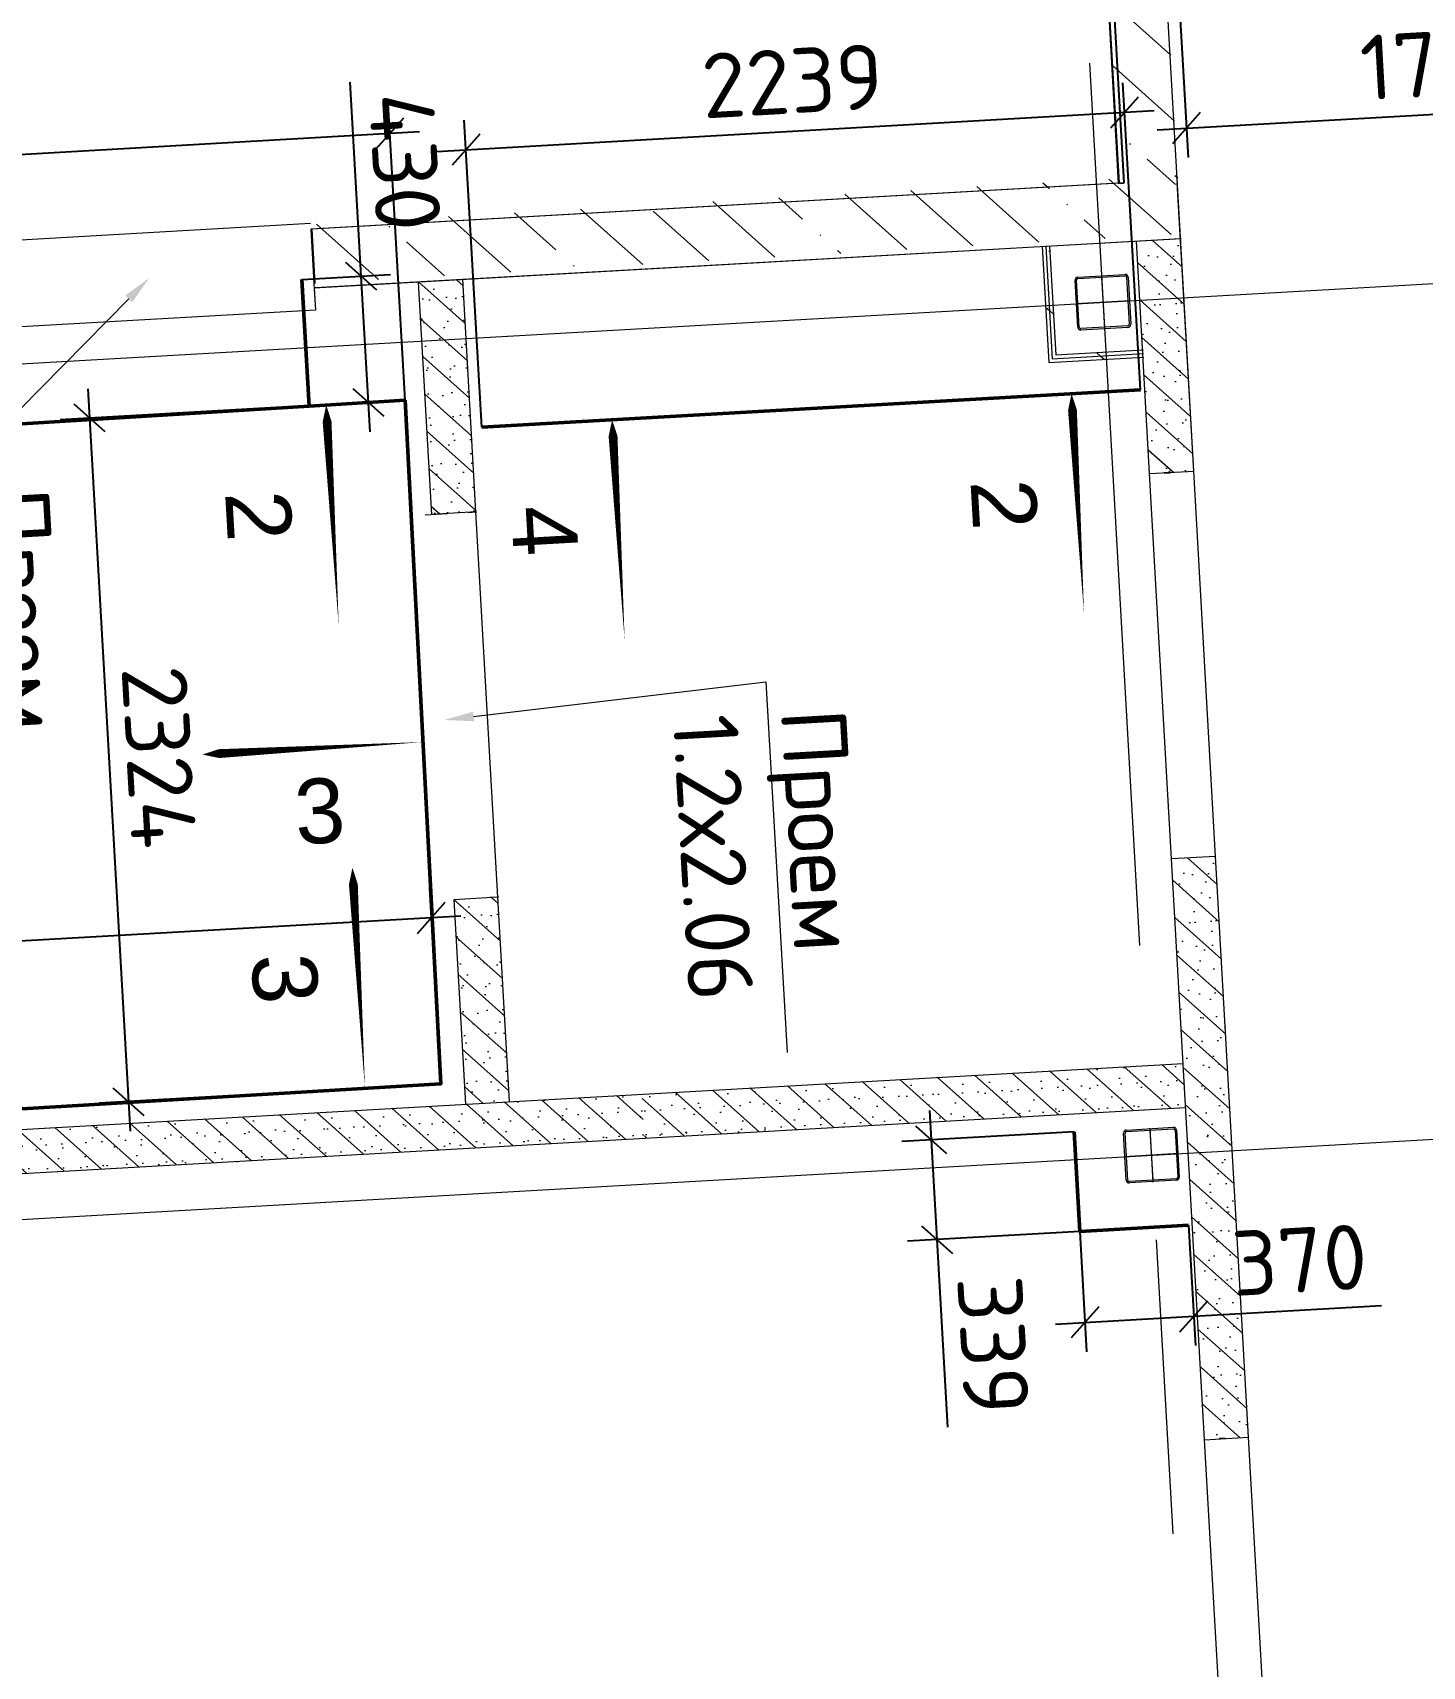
# Model space of a CAD drawing. Header units: metres. Extents: x 107714.6 to 107779.2, y 110780.1 to 110851.4.
# Drawn here: x 107720.2 to 107724.92, y 110821.14 to 110826.68 of the extents above; entities that cross this region are included whole.
import ezdxf
from ezdxf import colors
from ezdxf.entities.mleader import LeaderData, LeaderLine
from ezdxf.math import Vec2, Vec3

# ---------------------------------------------------------------- set-up
doc = ezdxf.new("R2010")
doc.units = ezdxf.units.M
doc.header["$PDMODE"] = 35
doc.header["$PDSIZE"] = 0.001
for name, pattern in [('_ШПТ__20_т__2_5__Линия сетки', [25, 20, -2.5, 0, -2.5]), ('CENTER', [50.8, 31.75, -6.35, 6.35, -6.35]), ('GOST2.303 5', [24, 20, -1.5, 1, -1.5]), ('XKITLINE03', [6, 3, -1, 1, -1]), ('невидимаяX2', [19.05, 12.7, -6.35])]:
    doc.linetypes.add(name, pattern=pattern)
for name, color, linetype in [('2023.11.08_В_ОТКЛОНЕНИЯ', 7, 'Continuous'), ('_1-1_ Внутренние стены', 7, 'Continuous'), ('размеры дв проемов', 7, 'Continuous'), ('размеры факт', 7, 'Continuous')]:
    doc.layers.add(name, color=color, linetype=linetype)
for name, color, linetype, lineweight in [('Other', 250, 'Continuous', 0), ('ГКЛ', 250, 'Continuous', 50), ('ГКЛ Откосы', 7, 'Continuous', 50), ('ОСИ', 251, 'CENTER', 18), ('панели', 7, 'Continuous', 9), ('Размерные', 45, 'Continuous', 15), ('Стены', 7, 'Continuous', 18), ('Стены разрез', 7, 'Continuous', 30)]:
    doc.layers.add(name, color=color, linetype=linetype, lineweight=lineweight)
doc.layers.add('Вспомогательные', color=6, linetype='Continuous', plot=False)
doc.styles.add('AxeAndPointZ', font='arial.ttf')
doc.styles.add('GOST 2.304 type A', font='isocpeur.ttf')
doc.styles.add('ISOCPEUR', font='isocpeur.ttf', dxfattribs={"height": 375})
doc.dimstyles.new('ISO-25', dxfattribs={"dimtxt": 0.22, "dimasz": 0.1, "dimexe": 0.1, "dimexo": 0, "dimgap": 0.06, "dimtad": 1, "dimdec": 0, "dimlfac": 1000, "dimtxsty": 'GOST 2.304 type A', "dimblk": 'OBLIQUE', "dimcen": 2.5, "dimdle": 0.1, "dimadec": 0, "dimazin": 0, "dimtfac": 1, "dimtdec": 0, "dimtmove": 0, "dimatfit": 3, "dimfxl": 1, "dimarcsym": 0})
pattern_1 = [(318.25305, (107716.82265, 110843.49826), (0.0998763, 0.1119139), [])]

# ---------------------------------------------------------------- blocks, each defined once
blk = doc.blocks.new('к4')
at = {"color": 0, "linetype": 'Continuous', "lineweight": 5, "ltscale": 150}
for p, q in [((4150607.8, 536606.2), (4150607.8, 536766.2)), ((4150612.8, 536606.2), (4150612.8, 536766.2)), ((4150617.8, 536776.2), (4150777.8, 536776.2)), ((4150617.8, 536771.2), (4150777.8, 536771.2)), ((4150782.8, 536766.2), (4150782.8, 536606.2)), ((4150787.8, 536766.2), (4150787.8, 536606.2)), ((4150777.8, 536601.2), (4150617.8, 536601.2)), ((4150777.8, 536596.2), (4150617.8, 536596.2))]:
    blk.add_line(p, q, dxfattribs=at)
at = {"color": 0, "linetype": 'GOST2.303 5', "lineweight": 5, "ltscale": 150}
for p, q in [((4150697.8, 536778.2), (4150697.8, 536594.2)), ((4150605.8, 536686.2), (4150789.8, 536686.2))]:
    blk.add_line(p, q, dxfattribs=at)
at = {"color": 0, "linetype": 'Continuous', "lineweight": 5, "ltscale": 150}
for centre, radius, start, end in [((4150617.8, 536766.2), 10, 90, 180), ((4150617.8, 536766.2), 5, 90, 180), ((4150777.8, 536766.2), 10, 0, 90), ((4150777.8, 536766.2), 5, 0, 90), ((4150617.8, 536606.2), 10, 180, 270), ((4150617.8, 536606.2), 5, 180, 270), ((4150777.8, 536606.2), 5, 270, 0), ((4150777.8, 536606.2), 10, 270, 0)]:
    blk.add_arc(centre, radius, start, end, dxfattribs=at)
at = {"layer": 'Вспомогательные', "color": 0, "lineweight": 5, "ltscale": 10}
blk.add_line((4150612.8, 536686.2), (4150782.8, 536686.2), dxfattribs=at)
blk = doc.blocks.new('_Oblique')
at = {"color": 0, "linetype": 'ByBlock', "lineweight": -2}
blk.add_line((-0.5, -0.5), (0.5, 0.5), dxfattribs=at)
blk = doc.blocks.new('*D80')
at = {"layer": 'Defpoints', "color": 0, "lineweight": 9, "transparency": 16777216}
for p in [(107721.4174, 110826.341), (107721.4688, 110825.4352, 0.507), (107718.0264, 110825.2221)]:
    blk.add_point(p, dxfattribs=at)
at = {"layer": 'ГКЛ', "color": 0, "lineweight": -2, "transparency": 16777216}
for p, q in [((107721.4688, 110825.4352), (107721.4117, 110826.4408)), ((107717.8741, 110826.1396), (107721.5172, 110826.3467)), ((107718.0264, 110825.2221), (107717.9683, 110826.2451))]:
    blk.add_line(p, q, dxfattribs=at)
at = {"layer": 'ГКЛ', "color": 0, "lineweight": -2, "transparency": 16777216, "xscale": 0.1, "yscale": 0.1, "zscale": 0.1}
for p, rotation in [((107721.4174, 110826.341), 3.253049744874275), ((107717.974, 110826.1453), 183.2530497448743)]:
    blk.add_blockref('_Oblique', p, dxfattribs=dict(at, rotation=rotation))
at = {"layer": 'ГКЛ', "color": 0, "lineweight": 9, "transparency": 16777216, "insert": (107719.686, 110826.4129), "char_height": 0.22, "attachment_point": 5, "rotation": 3.253, "style": 'GOST 2.304 type A'}
blk.add_mtext('3449', dxfattribs=at)
blk = doc.blocks.new('*D81')
at = {"layer": 'Defpoints', "color": 0, "lineweight": 9, "transparency": 16777216}
for p in [(107723.9107, 110826.4124), (107723.9642, 110825.4707, 1.013), (107721.7288, 110825.3436, 1.013)]:
    blk.add_point(p, dxfattribs=at)
at = {"layer": 'ГКЛ', "color": 0, "lineweight": -2, "transparency": 16777216}
for p, q in [((107723.9642, 110825.4707), (107723.905, 110826.5122)), ((107721.5754, 110826.2797), (107724.0105, 110826.4181)), ((107721.7288, 110825.3436), (107721.6696, 110826.3852))]:
    blk.add_line(p, q, dxfattribs=at)
at = {"layer": 'ГКЛ', "color": 0, "lineweight": -2, "transparency": 16777216, "xscale": 0.1, "yscale": 0.1, "zscale": 0.1}
for p, rotation in [((107723.9107, 110826.4124), 3.253049744874275), ((107721.6753, 110826.2853), 183.2530497448743)]:
    blk.add_blockref('_Oblique', p, dxfattribs=dict(at, rotation=rotation))
at = {"layer": 'ГКЛ', "color": 0, "lineweight": 9, "transparency": 16777216, "insert": (107722.7833, 110826.5186), "char_height": 0.22, "attachment_point": 5, "rotation": 3.253, "style": 'GOST 2.304 type A'}
blk.add_mtext('2239', dxfattribs=at)
blk = doc.blocks.new('*D82')
at = {"layer": 'Defpoints', "color": 0, "lineweight": 9, "transparency": 16777216}
for p in [(107723.7394, 110822.9518, 1.109), (107723.2739, 110822.5858), (107723.7586, 110822.6133, 1.109)]:
    blk.add_point(p, dxfattribs=at)
at = {"layer": 'ГКЛ', "color": 0, "lineweight": -2, "transparency": 16777216}
for p, q in [((107723.249, 110823.0241), (107723.2739, 110822.5858)), ((107723.7394, 110822.9518), (107723.1548, 110822.9185)), ((107723.7586, 110822.6133), (107723.174, 110822.5801)), ((107723.2739, 110822.5858), (107723.3101, 110821.9488))]:
    blk.add_line(p, q, dxfattribs=at)
at = {"layer": 'ГКЛ', "color": 0, "lineweight": -2, "transparency": 16777216, "xscale": 0.1, "yscale": 0.1, "zscale": 0.1}
for p, rotation in [((107723.2546, 110822.9242), 93.25304974487426), ((107723.2739, 110822.5858), 273.2530497448743)]:
    blk.add_blockref('_Oblique', p, dxfattribs=dict(at, rotation=rotation))
at = {"layer": 'ГКЛ', "color": 0, "lineweight": 9, "transparency": 16777216, "insert": (107723.4645, 110822.227), "char_height": 0.22, "attachment_point": 5, "rotation": 273.253, "style": 'GOST 2.304 type A'}
blk.add_mtext('339', dxfattribs=at)
blk = doc.blocks.new('*D83')
at = {"layer": 'Defpoints', "color": 0, "lineweight": 9, "transparency": 16777216}
for p in [(107724.128, 110822.6343, 1.109), (107723.7586, 110822.6133, 1.109), (107724.1456, 110822.3256)]:
    blk.add_point(p, dxfattribs=at)
at = {"layer": 'ГКЛ', "color": 0, "lineweight": -2, "transparency": 16777216}
for p, q in [((107724.128, 110822.6343), (107724.1513, 110822.2258)), ((107723.7586, 110822.6133), (107723.7819, 110822.2048)), ((107724.1456, 110822.3256), (107724.7826, 110822.3618)), ((107723.6763, 110822.299), (107724.1456, 110822.3256))]:
    blk.add_line(p, q, dxfattribs=at)
at = {"layer": 'ГКЛ', "color": 0, "lineweight": -2, "transparency": 16777216, "xscale": 0.1, "yscale": 0.1, "zscale": 0.1}
for p, rotation in [((107723.7762, 110822.3046), 183.2530497448743), ((107724.1456, 110822.3256), 3.253049744874275)]:
    blk.add_blockref('_Oblique', p, dxfattribs=dict(at, rotation=rotation))
at = {"layer": 'ГКЛ', "color": 0, "lineweight": 9, "transparency": 16777216, "insert": (107724.5043, 110822.5163), "char_height": 0.22, "attachment_point": 5, "rotation": 3.253, "style": 'GOST 2.304 type A'}
blk.add_mtext('370', dxfattribs=at)
blk = doc.blocks.new('*D98')
at = {"layer": 'Defpoints', "color": 0, "lineweight": 9, "transparency": 16777216}
for p in [(107721.4688, 110825.4352), (107721.5898, 110823.1143, 0.507), (107720.5296, 110823.054)]:
    blk.add_point(p, dxfattribs=at)
at = {"layer": 'ГКЛ', "color": 0, "lineweight": -2, "transparency": 16777216}
for p, q in [((107720.3921, 110825.4741), (107720.5353, 110822.9542)), ((107721.4688, 110825.4352), (107720.2979, 110825.3686)), ((107721.5898, 110823.1143), (107720.4298, 110823.0484))]:
    blk.add_line(p, q, dxfattribs=at)
at = {"layer": 'ГКЛ', "color": 0, "lineweight": -2, "transparency": 16777216, "xscale": 0.1, "yscale": 0.1, "zscale": 0.1}
for p, rotation in [((107720.3978, 110825.3743), 93.25304974487426), ((107720.5296, 110823.054), 273.2530497448743)]:
    blk.add_blockref('_Oblique', p, dxfattribs=dict(at, rotation=rotation))
at = {"layer": 'ГКЛ', "color": 0, "lineweight": 9, "transparency": 16777216, "insert": (107720.6334, 110824.2238), "char_height": 0.22, "attachment_point": 5, "rotation": 273.253, "style": 'GOST 2.304 type A'}
blk.add_mtext('2324', dxfattribs=at)
blk = doc.blocks.new('*D99')
at = {"layer": 'Defpoints', "color": 0, "lineweight": 9, "transparency": 16777216}
for p in [(107718.1253, 110823.4829), (107721.5898, 110823.1143), (107718.1579, 110822.9099)]:
    blk.add_point(p, dxfattribs=at)
at = {"layer": 'ГКЛ', "color": 0, "lineweight": -2, "transparency": 16777216}
for p, q in [((107721.5898, 110823.1143), (107721.5521, 110823.7779)), ((107721.6576, 110823.6837), (107718.0254, 110823.4773)), ((107718.1579, 110822.9099), (107718.1196, 110823.5828))]:
    blk.add_line(p, q, dxfattribs=at)
at = {"layer": 'ГКЛ', "color": 0, "lineweight": -2, "transparency": 16777216, "xscale": 0.1, "yscale": 0.1, "zscale": 0.1}
for p, rotation in [((107721.5577, 110823.678), 3.253049744874268), ((107718.1253, 110823.4829), 183.2530497448743)]:
    blk.add_blockref('_Oblique', p, dxfattribs=dict(at, rotation=rotation))
at = {"layer": 'ГКЛ', "color": 0, "lineweight": 9, "transparency": 16777216, "insert": (107719.8319, 110823.7502), "char_height": 0.22, "attachment_point": 5, "rotation": 3.253, "style": 'GOST 2.304 type A'}
blk.add_mtext('3438', dxfattribs=at)
blk = doc.blocks.new('*D133')
at = {"layer": 'Defpoints', "color": 0, "lineweight": 9, "transparency": 16777216}
for p in [(107725.8346, 110827.6045), (107724.0554, 110827.5034), (107725.8996, 110826.4596)]:
    blk.add_point(p, dxfattribs=at)
at = {"layer": 'ГКЛ', "color": 0, "lineweight": -2, "transparency": 16777216}
for p, q in [((107725.8346, 110827.6045), (107725.9053, 110826.3598)), ((107724.0554, 110827.5034), (107724.1262, 110826.2586)), ((107724.0207, 110826.3528), (107725.9995, 110826.4653))]:
    blk.add_line(p, q, dxfattribs=at)
at = {"layer": 'ГКЛ', "color": 0, "lineweight": -2, "transparency": 16777216, "xscale": 0.1, "yscale": 0.1, "zscale": 0.1}
for p, rotation in [((107725.8996, 110826.4596), 3.253049745424537), ((107724.1205, 110826.3585), 183.2530497454245)]:
    blk.add_blockref('_Oblique', p, dxfattribs=dict(at, rotation=rotation))
at = {"layer": 'ГКЛ', "color": 0, "lineweight": 9, "transparency": 16777216, "insert": (107725.0004, 110826.5788), "char_height": 0.22, "attachment_point": 5, "rotation": 3.253, "style": 'GOST 2.304 type A'}
blk.add_mtext('1782', dxfattribs=at)
blk = doc.blocks.new('*D149')
at = {"layer": 'Defpoints', "color": 0, "lineweight": 9, "transparency": 16777216}
for p in [(107721.3198, 110825.8558), (107721.1181, 110825.8443, 0.507), (107721.1424, 110825.4166, 0.507)]:
    blk.add_point(p, dxfattribs=at)
at = {"layer": 'ГКЛ', "color": 0, "lineweight": -2, "transparency": 16777216}
for p, q in [((107721.3198, 110825.8558), (107721.2823, 110826.5147)), ((107721.1181, 110825.8443), (107721.4196, 110825.8614)), ((107721.3498, 110825.3282), (107721.3198, 110825.8558)), ((107721.1424, 110825.4166), (107721.4439, 110825.4338))]:
    blk.add_line(p, q, dxfattribs=at)
at = {"layer": 'ГКЛ', "color": 0, "lineweight": -2, "transparency": 16777216, "xscale": 0.1, "yscale": 0.1, "zscale": 0.1}
for p, rotation in [((107721.3198, 110825.8558), 93.25304974542452), ((107721.3441, 110825.4281), 273.2530497454246)]:
    blk.add_blockref('_Oblique', p, dxfattribs=dict(at, rotation=rotation))
at = {"layer": 'ГКЛ', "color": 0, "lineweight": 9, "transparency": 16777216, "insert": (107721.4679, 110826.2448), "char_height": 0.22, "attachment_point": 5, "rotation": 273.253, "style": 'GOST 2.304 type A'}
blk.add_mtext('430', dxfattribs=at)

msp = doc.modelspace()

# ---------------------------------------------------------------- hatches: boundary and pattern name
at = {"layer": '_1-1_ Внутренние стены', "linetype": 'Continuous', "lineweight": 0, "true_color": 0x000000}
h = msp.add_hatch(dxfattribs=at)
h.set_pattern_fill('ГАЗОБЕТОН_0004', color=18, scale=0.001, angle=-86.747, style=0, pattern_type=2)
h.set_pattern_definition([(318.25305, (107715.88997, 110782.31504), (0.05992578, 0.06714835), []), (3.25305, (107715.9499, 110782.382184), (-0.00459642, 0.08086948), [0, -0.054, 0, -0.081]), (68.25305, (107716.01705, 110782.32226), (0.07523517, -0.03001115), [0, -0.0396, 0, -0.0684])])
h.paths.add_polyline_path([(107724.1004, 110825.983), (107723.9506, 110825.9745), (107723.9955, 110825.1858), (107724.1452, 110825.1943)])
h = msp.add_hatch(dxfattribs=at)
h.set_pattern_fill('ГАЗОБЕТОН_0004', color=18, scale=0.001, angle=-86.747, style=0, pattern_type=2)
h.set_pattern_definition([(318.25305, (107716.57687, 110782.35408), (0.05992578, 0.06714835), []), (3.25305, (107716.63679, 110782.421226), (-0.00459642, 0.08086948), [0, -0.054, 0, -0.081]), (68.25305, (107716.70394, 110782.3613), (0.07523517, -0.03001115), [0, -0.0396, 0, -0.0684])])
h.paths.add_polyline_path([(107721.5146, 110825.836), (107721.6643, 110825.8446), (107721.7092, 110825.0558), (107721.5594, 110825.0473)])
h = msp.add_hatch(dxfattribs=at)
h.set_pattern_fill('ГАЗОБЕТОН_0004', color=18, scale=0.001, angle=-86.747, style=0, pattern_type=2)
h.set_pattern_definition([(318.25305, (107716.00914, 110780.21842), (0.05992578, 0.06714835), []), (3.25305, (107716.06907, 110780.28557), (-0.00459642, 0.08086948), [0, -0.054, 0, -0.081]), (68.25305, (107716.136215, 110780.22564), (0.07523517, -0.03001115), [0, -0.0396, 0, -0.0684])])
h.paths.add_polyline_path([(107724.2196, 110823.8864), (107724.0698, 110823.8779), (107724.1819, 110821.9061), (107724.3316, 110821.9146)])
h = msp.add_hatch(dxfattribs=at)
h.set_pattern_fill('ГАЗОБЕТОН_0004', color=18, scale=0.001, angle=-86.747, style=0, pattern_type=2)
h.set_pattern_definition([(318.25305, (107716.69603, 110780.25746), (0.05992578, 0.06714835), []), (3.25305, (107716.75596, 110780.32461), (-0.00459642, 0.08086948), [0, -0.054, 0, -0.081]), (68.25305, (107716.82311, 110780.26468), (0.07523517, -0.03001115), [0, -0.0396, 0, -0.0684])])
h.paths.add_polyline_path([(107721.6337, 110823.7394), (107721.7835, 110823.7479), (107721.8229, 110823.0541), (107721.6732, 110823.0456)])
h = msp.add_hatch(dxfattribs=at)
h.set_pattern_fill('ГАЗОБЕТОН_0004', color=18, scale=0.001, angle=-86.747, style=0, pattern_type=2)
h.set_pattern_definition([(318.25305, (107718.46268, 110779.66175), (0.05992578, 0.06714835), []), (3.25305, (107718.52261, 110779.7289), (-0.00459642, 0.08086948), [0, -0.054, 0, -0.081]), (68.25305, (107718.58976, 110779.66897), (0.07523517, -0.03001115), [0, -0.0396, 0, -0.0684])])
h.paths.add_polyline_path([(107722.2725, 110823.0796), (107724.1092, 110823.184), (107724.1178, 110823.0343), (107722.2811, 110822.9299)])
h = msp.add_hatch(dxfattribs=at)
h.set_pattern_fill('ГАЗОБЕТОН_0004', color=18, scale=0.001, angle=-86.747, style=0, pattern_type=2)
h.set_pattern_definition([(318.25305, (107712.92662, 110779.347095), (0.05992578, 0.06714835), []), (3.25305, (107712.98654, 110779.41424), (-0.00459642, 0.08086948), [0, -0.054, 0, -0.081]), (68.25305, (107713.05369, 110779.35432), (0.07523517, -0.03001115), [0, -0.0396, 0, -0.0684])])
h.paths.add_polyline_path([(107717.8643, 110822.8291), (107722.2722, 110823.0796), (107722.2807, 110822.9298), (107717.8728, 110822.6793)])
at = {"layer": 'панели', "lineweight": 9}
h = msp.add_hatch(dxfattribs=at)
h.set_pattern_fill('FP_3', color=256, scale=0.001, angle=-86.747, style=0, pattern_type=2)
h.set_pattern_definition([(318.253, (107716.82265, 110843.49826), (0.211405, 0.2368845), []), (318.253, (107716.8354, 110843.27412), (0.211405, 0.2368845), [0.396875, -0.079375, 0.003353, -0.076022])])
h.paths.add_polyline_path([(107723.8931, 110826.1565), (107724.0928, 110826.1679), (107723.943, 110828.8036), (107723.7433, 110828.7923), (107723.8838, 110826.3204)], flags=0)
h = msp.add_hatch(dxfattribs=at)
h.set_pattern_fill('FP_3', color=256, scale=0.001, angle=-86.747, style=0, pattern_type=2)
h.set_pattern_definition([(318.253, (107716.8209, 110843.5292), (0.211405, 0.2368845), []), (318.253, (107716.83363, 110843.30507), (0.211405, 0.2368845), [0.396875, -0.079375, 0.003353, -0.076022])])
h.paths.add_polyline_path([(107717.9124, 110825.6473), (107719.8542, 110825.7577), (107719.8429, 110825.9574), (107717.901, 110825.847)], flags=0)
h.paths.add_polyline_path([(107721.1621, 110825.832), (107724.1024, 110825.9992), (107724.091, 110826.1988), (107721.1508, 110826.0317), (107721.1582, 110825.9019)], flags=0)
h = msp.add_hatch(dxfattribs=at)
h.set_pattern_fill('FP_4', color=256, scale=0.001, angle=-86.747, style=0, pattern_type=2)
h.set_pattern_definition(pattern_1)
h.paths.add_polyline_path([(107723.6492, 110825.6374), (107723.6527, 110825.575), (107723.6652, 110825.5757), (107723.6444, 110825.9421), (107723.6319, 110825.9414)], flags=0)
h = msp.add_hatch(dxfattribs=at)
h.set_pattern_fill('FP_4', color=256, scale=0.001, angle=-86.747, style=0, pattern_type=2)
h.set_pattern_definition(pattern_1)
h.paths.add_polyline_path([(107723.6645, 110825.5881), (107723.677, 110825.5889), (107723.6569, 110825.9428), (107723.6444, 110825.9421), (107723.6617, 110825.6381)], flags=0)
h = msp.add_hatch(dxfattribs=at)
h.set_pattern_fill('FP_4', color=256, scale=0.001, angle=-86.747, style=0, pattern_type=2)
h.set_pattern_definition(pattern_1)
h.paths.add_polyline_path([(107723.6534, 110825.5625), (107723.9759, 110825.5808), (107723.9752, 110825.5933), (107723.6527, 110825.575)], flags=0)
h = msp.add_hatch(dxfattribs=at)
h.set_pattern_fill('FP_4', color=256, scale=0.001, angle=-86.747, style=0, pattern_type=2)
h.set_pattern_definition(pattern_1)
h.paths.add_polyline_path([(107723.6652, 110825.5757), (107723.9752, 110825.5933), (107723.9745, 110825.6058), (107723.6645, 110825.5881)], flags=0)

# ---------------------------------------------------------------- linework, layer by layer
at = {"lineweight": 5}
msp.add_lwpolyline([(107721.1593, 110825.8309), (107721.1644, 110825.741)], dxfattribs=at)
for points in [[(107724.0454, 110825.1886), (107724.0654, 110825.1898)], [(107724.2518, 110821.91), (107724.2318, 110821.9089)]]:
    msp.add_lwpolyline(points)
at = {"layer": '2023.11.08_В_ОТКЛОНЕНИЯ'}
for points, elevation in [([(107723.7731, 110824.7086, 0, 0, 0), (107723.7306, 110825.4574, 0, 0.16, 0), (107723.7476, 110825.1579, 0.03, 0.03, 0), (107723.7731, 110824.7086, 0, 0, 0)], 1.013), ([(107721.2434, 110824.6698, 0, 0, 0), (107721.2008, 110825.4186, 0, 0.16, 0), (107721.2178, 110825.1191, 0.03, 0.03, 0), (107721.2434, 110824.6698, 0, 0, 0)], 0.507), ([(107722.2138, 110824.62, 0, 0, 0), (107722.1712, 110825.3688, 0, 0.16, 0), (107722.1883, 110825.0693, 0.03, 0.03, 0), (107722.2138, 110824.62, 0, 0, 0)], 1.013), ([(107721.5293, 110824.2747, 0, 0, 0), (107720.7805, 110824.2322, 0, 0.16, 0), (107721.08, 110824.2492, 0.03, 0.03, 0), (107721.5293, 110824.2747, 0, 0, 0)], 0.507), ([(107721.3324, 110823.099, 0, 0, 0), (107721.2899, 110823.8478, 0, 0.16, 0), (107721.3069, 110823.5482, 0.03, 0.03, 0), (107721.3324, 110823.099, 0, 0, 0)], 0.507)]:
    msp.add_lwpolyline(points, format="xyseb", dxfattribs=dict(at, elevation=elevation))
at = {"layer": 'Other', "linetype": 'XKITLINE03', "lineweight": 15}
msp.add_line((107722.7697, 110844.5498), (107725.4628, 110797.1672), dxfattribs=at)
at = {"layer": 'ГКЛ', "lineweight": 50}
for points, elevation in [([(107723.9642, 110825.4707), (107721.7288, 110825.3436)], 1.013), ([(107718.1579, 110822.9099), (107718.1194, 110823.5865), (107718.0501, 110824.8058), (107718.0264, 110825.2221), (107719.9458, 110825.341), (107721.1425, 110825.415), (107721.4688, 110825.4352)], 0.507), ([(107721.4688, 110825.4352), (107721.5898, 110823.1143), (107718.1579, 110822.9099)], 0.507), ([(107723.7394, 110822.9518), (107723.7586, 110822.6133), (107724.128, 110822.6343)], 1.109)]:
    msp.add_lwpolyline(points, dxfattribs=dict(at, elevation=elevation))
at = {"layer": 'ГКЛ Откосы', "elevation": 0.507}
msp.add_lwpolyline([(107721.1425, 110825.415), (107721.1181, 110825.8443)], dxfattribs=at)
at = {"layer": 'ОСИ', "linetype": '_ШПТ__20_т__2_5__Линия сетки'}
for p, q in [((107716.414, 110825.3458), (107730.7536, 110826.1608)), ((107716.5785, 110822.4505), (107730.9182, 110823.2655))]:
    msp.add_line(p, q, dxfattribs=at)
at = {"layer": 'панели'}
for p, q in [((107723.7413, 110828.8272), (107723.8923, 110826.1715)), ((107723.8923, 110826.1715), (107721.1517, 110826.0157)), ((107721.1517, 110826.0157), (107721.1622, 110825.831)), ((107724.1033, 110825.9832), (107721.163, 110825.8161)), ((107723.6311, 110825.9563), (107723.6534, 110825.5625)), ((107723.6534, 110825.5625), (107723.9759, 110825.5808)), ((107721.5373, 110825.0461), (107721.6122, 110825.0503)), ((107721.6821, 110825.0543), (107721.7121, 110825.056)), ((107721.7864, 110823.7481), (107721.7564, 110823.7464))]:
    msp.add_line(p, q, dxfattribs=at)
at = {"layer": 'панели', "lineweight": 9}
for p, q in [((107723.6435, 110825.9571), (107723.6652, 110825.5757)), ((107723.656, 110825.9578), (107723.677, 110825.5889)), ((107723.6652, 110825.5757), (107723.9752, 110825.5933)), ((107723.677, 110825.5889), (107723.9745, 110825.6058))]:
    msp.add_line(p, q, dxfattribs=at)
at = {"layer": 'размеры дв проемов'}
for p, q in [((107723.9093, 110826.1725), (107723.7573, 110828.8482)), ((107723.8894, 110826.1713), (107723.9093, 110826.1725))]:
    msp.add_line(p, q, dxfattribs=at)
at = {"layer": 'Стены'}
for p, q in [((107721.7092, 110825.0558), (107721.5594, 110825.0473)), ((107721.7835, 110823.7479), (107721.6337, 110823.7394))]:
    msp.add_line(p, q, dxfattribs=at)
at = {"layer": 'Стены', "lineweight": 18}
msp.add_line((107717.8443, 110822.8279), (107724.1092, 110823.184), dxfattribs=at)
for points in [[(107724.1452, 110825.1943), (107724.0896, 110826.1729)], [(107723.9955, 110825.1858), (107723.9506, 110825.9745)], [(107724.1819, 110821.9061), (107724.0698, 110823.8779)], [(107724.3316, 110821.9146), (107724.2196, 110823.8864)]]:
    msp.add_lwpolyline(points, dxfattribs=at)
at = {"layer": 'Стены', "linetype": 'невидимаяX2', "lineweight": 5}
msp.add_lwpolyline([(107719.8398, 110825.9612), (107721.1477, 110826.0355)], dxfattribs=at)
at = {"layer": 'Стены'}
for points in [[(107721.5594, 110825.0473), (107721.5146, 110825.836)], [(107721.7092, 110825.0558), (107721.6643, 110825.8446)], [(107721.6337, 110823.7394), (107721.6732, 110823.0456)], [(107721.8229, 110823.0541), (107721.7835, 110823.7479)], [(107717.8559, 110822.6783), (107724.1178, 110823.0343)]]:
    msp.add_lwpolyline(points, dxfattribs=at)
at = {"layer": 'Стены', "linetype": 'невидимаяX2'}
for points in [[(107721.1644, 110825.741), (107719.8565, 110825.6667)], [(107724.0698, 110823.8779), (107723.9955, 110825.1858)], [(107724.2196, 110823.8864), (107724.1452, 110825.1943)], [(107721.7835, 110823.7479), (107721.7092, 110825.0558)], [(107724.3889, 110820.9062), (107724.3316, 110821.9146)], [(107724.2392, 110820.8977), (107724.1819, 110821.9061)]]:
    msp.add_lwpolyline(points, dxfattribs=at)
at = {"layer": 'Стены разрез', "lineweight": 5}
for p, q in [((107724.1452, 110825.1943), (107723.9255, 110829.0601)), ((107723.7384, 110828.8271), (107723.8894, 110826.1713)), ((107723.8894, 110826.1713), (107721.1488, 110826.0156)), ((107721.1488, 110826.0156), (107721.1593, 110825.8309)), ((107724.1004, 110825.983), (107721.1601, 110825.8159)), ((107721.1601, 110825.8159), (107721.1644, 110825.741)), ((107723.9955, 110825.1858), (107724.1452, 110825.1943)), ((107724.2196, 110823.8864), (107724.0698, 110823.8779)), ((107724.3316, 110821.9146), (107724.2196, 110823.8864)), ((107724.3316, 110821.9146), (107724.2196, 110823.8864)), ((107724.3316, 110821.9146), (107724.2196, 110823.8864)), ((107724.3316, 110821.9146), (107724.2196, 110823.8864)), ((107724.1819, 110821.9061), (107724.3316, 110821.9146))]:
    msp.add_line(p, q, dxfattribs=at)

# ---------------------------------------------------------------- block references
at = {"layer": 'Размерные', "color": 0, "xscale": 0.0009999999999999998, "yscale": 0.0009999999999999998, "zscale": 0.0009999999999999998, "rotation": 273.2530497448619}
for p in [(106952.4805, 114939.3225), (106952.6451, 114936.4272)]:
    msp.add_blockref('к4', p, dxfattribs=at)

# ---------------------------------------------------------------- texts
at = {"layer": '2023.11.08_В_ОТКЛОНЕНИЯ', "style": 'AxeAndPointZ'}
msp.add_text('3', height=0.22, rotation=3.253, dxfattribs=at).set_placement((107721.0996, 110823.9265, 0.507))
at = {"layer": '2023.11.08_В_ОТКЛОНЕНИЯ', "char_height": 0.22, "attachment_point": 1, "rotation": 273.253, "style": 'AxeAndPointZ'}
for s, insert in [('2', (107723.6071, 110825.1729, 1.043)), ('2', (107721.0773, 110825.1341, 0.537)), ('4', (107722.0477, 110825.0843, 1.043)), ('3', (107721.1664, 110823.5632, 0.537))]:
    msp.add_mtext(s, dxfattribs=dict(at, insert=insert))

# ---------------------------------------------------------------- dimensions: what is measured, and where the dimension line sits
at = {"layer": 'ГКЛ', "lineweight": 9}
for base, p1, p2, angle, picture, middle in [((107725.8996, 110826.4596), (107724.0554, 110827.5034), (107725.8346, 110827.6045), 3.253, '*D133', (107725.0004, 110826.5788)), ((107723.9107, 110826.4124), (107721.7288, 110825.3436, 1.013), (107723.9642, 110825.4707, 1.013), 3.253, '*D81', (107722.7833, 110826.5186)), ((107721.4174, 110826.341), (107718.0264, 110825.2221), (107721.4688, 110825.4352, 0.507), 3.253, '*D80', (107719.686, 110826.4129)), ((107720.5296, 110823.054), (107721.4688, 110825.4352), (107721.5898, 110823.1143, 0.507), 273.253, '*D98', (107720.6334, 110824.2238)), ((107718.1253, 110823.4829), (107721.5898, 110823.1143), (107718.1579, 110822.9099), 3.253, '*D99', (107719.8319, 110823.7502)), ((107723.2739, 110822.5858), (107723.7394, 110822.9518, 1.109), (107723.7586, 110822.6133, 1.109), 273.253, '*D82', (107723.4645, 110822.227)), ((107724.1456, 110822.3256), (107723.7586, 110822.6133, 1.109), (107724.128, 110822.6343, 1.109), 3.253, '*D83', (107724.5043, 110822.5163))]:
    dim = msp.add_linear_dim(base=base, p1=p1, p2=p2, angle=angle, dimstyle='ISO-25', dxfattribs=at)
    dim.commit()
    dim.dimension.update_dxf_attribs({"geometry": picture, "text_midpoint": middle})
dim = msp.add_linear_dim(base=(107721.3198, 110825.8558), p1=(107721.1424, 110825.4166, 0.507), p2=(107721.1181, 110825.8443, 0.507), angle=273.253, text='430', dimstyle='ISO-25', dxfattribs=at)
dim.commit()
dim.dimension.update_dxf_attribs({"geometry": '*D149', "text_midpoint": (107721.4679, 110826.2448)})

# ---------------------------------------------------------------- leaders
at = {"layer": 'размеры факт'}
ml = msp.add_multileader_mtext('Standard', dxfattribs=at)
ml.set_content('Проем\\P1.2х2.06', color=256, style='ISOCPEUR')
ml.set_leader_properties(lineweight=5)
ml.build(insert=Vec2(0, 0))
ml.multileader.update_dxf_attribs({"has_dogleg": 0, "text_left_attachment_type": 6, "text_right_attachment_type": 6, "arrow_head_size": 0.1})
ctx = ml.context
ctx.base_point, ctx.char_height, ctx.arrow_head_size, ctx.landing_gap_size, ctx.plane_origin, ctx.plane_x_axis, ctx.plane_y_axis = Vec3(107719.9885, 110825.2284), 0.22, 0.1, 0.1, Vec3(107720.3985, 110823.7504), Vec3(0.056746, -0.998389), Vec3(0.998389, 0.056746)
ctx.left_attachment, ctx.right_attachment = 6, 6
notes = []
notes.append((ctx, [(0, (1, 1, 0), (107719.5345, 110833.2155), (0.056746, -0.998389), 8, [(0, [(107720.6007, 110825.8502)], 0, [])])]))
ctx.mtext.insert, ctx.mtext.text_direction, ctx.mtext.flow_direction = Vec3(107720.2578, 110825.1436), Vec3(0.056746, -0.998389), 5
ml = msp.add_multileader_mtext('Standard', dxfattribs=at)
ml.set_content('Проем\\P1.2х2.06', color=256, style='ISOCPEUR')
ml.set_leader_properties(lineweight=5)
ml.build(insert=Vec2(0, 0))
ml.multileader.update_dxf_attribs({"has_dogleg": 0, "text_left_attachment_type": 6, "text_right_attachment_type": 6, "arrow_head_size": 0.1})
ctx = ml.context
ctx.base_point, ctx.char_height, ctx.arrow_head_size, ctx.landing_gap_size, ctx.plane_origin, ctx.plane_x_axis, ctx.plane_y_axis = Vec3(107722.6934, 110824.4795), 0.22, 0.1, 0.1, Vec3(107723.1034, 110823.0015), Vec3(0.056746, -0.998389), Vec3(0.998389, 0.056746)
ctx.left_attachment, ctx.right_attachment = 6, 6
notes.append((ctx, [(0, (1, 1, 0), (107722.2394, 110832.4666), (0.056746, -0.998389), 8, [(0, [(107721.6019, 110824.3497)], 0, [])])]))
ctx.mtext.insert, ctx.mtext.text_direction, ctx.mtext.flow_direction = Vec3(107722.9627, 110824.3947), Vec3(0.056746, -0.998389), 5
ml = msp.add_multileader_mtext('Standard', dxfattribs=at)
ml.set_content('Проем\\P1.2х2.06', color=256, style='ISOCPEUR')
ml.set_leader_properties(lineweight=5)
ml.build(insert=Vec2(0, 0))
ml.multileader.update_dxf_attribs({"has_dogleg": 0, "text_left_attachment_type": 6, "text_right_attachment_type": 6, "arrow_head_size": 0.1})
ctx = ml.context
ctx.base_point, ctx.char_height, ctx.arrow_head_size, ctx.landing_gap_size, ctx.plane_origin, ctx.plane_x_axis, ctx.plane_y_axis = Vec3(107724.0797, 110831.8023), 0.22, 0.1, 0.1, Vec3(107724.4898, 110830.3243), Vec3(0.056746, -0.998389), Vec3(0.998389, 0.056746)
ctx.left_attachment, ctx.right_attachment, ctx.text_align_type = 6, 6, 2
notes.append((ctx, [(1, (1, 1, 0), (107724.6, 110822.6491), (-0.056746, 0.998389), 8, [(0, [(107724.905, 110829.0714)], 0, [])])]))
ctx.mtext.insert, ctx.mtext.text_direction, ctx.mtext.alignment, ctx.mtext.flow_direction = Vec3(107724.4039, 110830.751), Vec3(0.056746, -0.998389), 3, 5
ml = msp.add_multileader_mtext('Standard', dxfattribs=at)
ml.set_content('Н=4.3м', color=256, style='ISOCPEUR')
ml.set_leader_properties(lineweight=5)
ml.build(insert=Vec2(0, 0))
ml.multileader.update_dxf_attribs({"has_dogleg": 0, "text_left_attachment_type": 6, "text_right_attachment_type": 6, "arrow_head_size": 0.1})
ctx = ml.context
ctx.base_point, ctx.char_height, ctx.arrow_head_size, ctx.landing_gap_size, ctx.plane_origin, ctx.plane_x_axis, ctx.plane_y_axis = Vec3(107722.2797, 110831.0671), 0.22, 0.1, 0.1, Vec3(107722.3086, 110829.5521), Vec3(0.056746, -0.998389), Vec3(0.998389, 0.056746)
ctx.left_attachment, ctx.right_attachment, ctx.text_align_type = 6, 6, 2
notes.append((ctx, [(1, (1, 1, 0), (107722.7937, 110822.0237), (-0.056746, 0.998389), 8, [(0, [(107723.3566, 110829.6366)], 0, [])])]))
ctx.mtext.insert, ctx.mtext.text_direction, ctx.mtext.alignment, ctx.mtext.flow_direction = Vec3(107722.5977, 110830.1257), Vec3(0.056746, -0.998389), 3, 5
for ctx, leaders in notes:
    for number, flags, end, landing, length, lines in leaders:
        leader = LeaderData()
        leader.index, (leader.has_last_leader_line, leader.has_dogleg_vector, leader.attachment_direction) = number, flags
        leader.last_leader_point, leader.dogleg_vector, leader.dogleg_length = Vec3(end), Vec3(landing), length
        for number, points, colour, breaks in lines:
            line = LeaderLine()
            line.index, line.vertices, line.color, line.breaks = number, Vec3.list(points), colors.encode_raw_color(colour), breaks
            leader.lines.append(line)
        ctx.leaders.append(leader)

doc.saveas('drawing.dxf')
